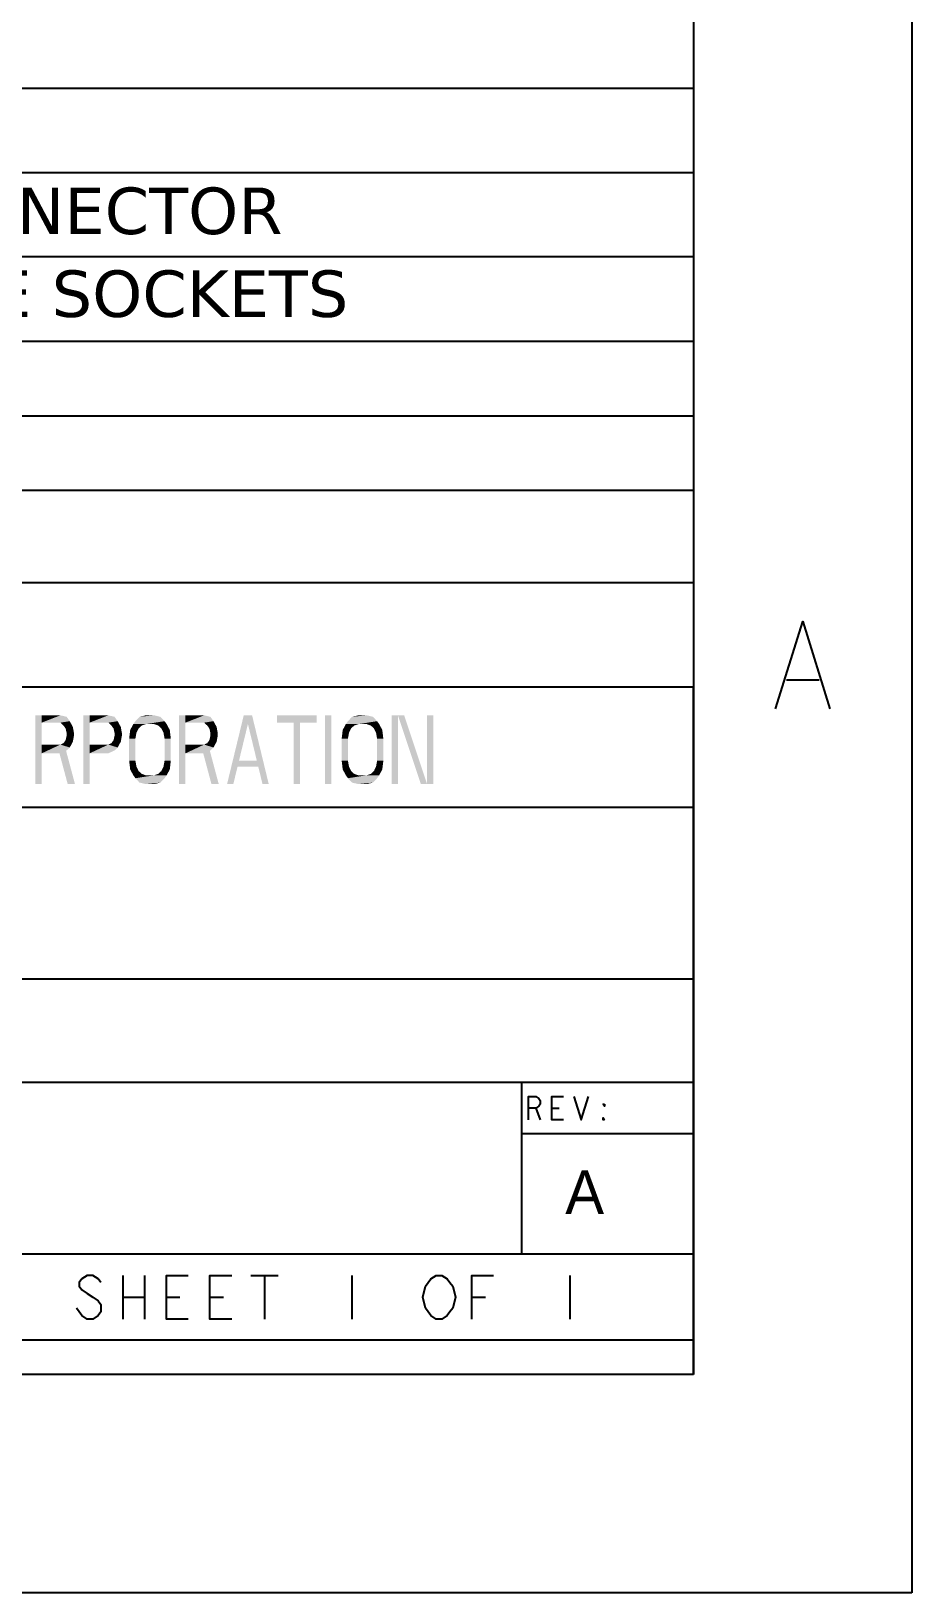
# Model space of a CAD drawing. Extents: x 0 to 22, y 0 to 17.
# Drawn here: x 19.982 to 22, y 0 to 3.577 of the extents above; entities that cross this region are included whole.
import ezdxf

# ---------------------------------------------------------------- set-up
doc = ezdxf.new("R2010")
doc.units = 0
doc.header["$LTSCALE"] = 1.21
doc.header["$MEASUREMENT"] = 0
doc.styles.add('BEC', font='verdana.ttf')
doc.styles.get("Standard").update_dxf_attribs({"font": 'txt', "width": 0.8})

msp = doc.modelspace()

# ---------------------------------------------------------------- linework, layer by layer
at = {"color": 7, "linetype": 'Continuous'}
for p, q in [((21.99996, 17), (21.99996, 0)), ((21.49996, 16.5), (21.49996, 0.5)), ((21.49996, 0.5), (0.5, 0.5)), ((21.99996, 0), (0, 0))]:
    msp.add_line(p, q, dxfattribs=at)
for p, q in [((21.49771, 3.44593), (11.25363, 3.44593)), ((21.49771, 3.25314), (11.25363, 3.25314)), ((21.49962, 3.06034), (11.25555, 3.06034)), ((21.49962, 2.86657), (11.25555, 2.86657)), ((21.49962, 2.69574), (11.25555, 2.69574)), ((21.49962, 2.52491), (11.25555, 2.52491)), ((21.49962, 2.31356), (11.25555, 2.31356))]:
    msp.add_line(p, q)
at = {"color": 2, "linetype": 'Continuous'}
for p, q in [((21.71246, 2.09167), (21.78746, 2.09167)), ((21.49996, 2.0748), (16.99996, 2.0748)), ((21.49996, 0.5), (21.49996, 2.0748)), ((21.49996, 1.79921), (16.99996, 1.79921)), ((21.49996, 1.40551), (16.99996, 1.40551)), ((21.49996, 1.16929), (16.99996, 1.16929)), ((21.10626, 0.77559), (21.10626, 1.16929)), ((21.1384, 1.11024), (21.14845, 1.08342)), ((21.17527, 1.11024), (21.19203, 1.11024)), ((21.49996, 1.05118), (21.10626, 1.05118)), ((21.49996, 0.77559), (16.99996, 0.77559)), ((20.1915, 0.72717), (20.1915, 0.62717)), ((20.2415, 0.72717), (20.2415, 0.62717)), ((20.48525, 0.72717), (20.54775, 0.72717)), ((20.5165, 0.72717), (20.5165, 0.62717)), ((20.7165, 0.72717), (20.7165, 0.62717)), ((21.2165, 0.72717), (21.2165, 0.62717)), ((20.1915, 0.67717), (20.2415, 0.67717)), ((20.2915, 0.67717), (20.32275, 0.67717)), ((20.3915, 0.67717), (20.42275, 0.67717)), ((20.9915, 0.67717), (21.02275, 0.67717)), ((21.49996, 0.57874), (16.99996, 0.57874)), ((21.49996, 0.5), (16.99996, 0.5))]:
    msp.add_line(p, q, dxfattribs=at)
for points in [[(21.68746, 2.025), (21.74996, 2.225), (21.81246, 2.025)], [(21.12164, 1.08342), (21.12164, 1.13705), (21.1384, 1.13705), (21.1451, 1.13258), (21.14845, 1.12811), (21.14845, 1.11917), (21.1451, 1.11471), (21.1384, 1.11024), (21.12164, 1.11024)], [(21.20208, 1.08342), (21.17527, 1.08342), (21.17527, 1.13705), (21.20208, 1.13705)], [(21.22554, 1.13705), (21.2423, 1.08342), (21.25906, 1.13705)], [(21.29593, 1.11917), (21.29593, 1.11471), (21.29258, 1.11917), (21.29593, 1.11917)], [(21.29593, 1.08342), (21.29258, 1.08342), (21.29258, 1.08789), (21.29593, 1.08342)], [(20.1415, 0.7105), (20.13525, 0.71883), (20.12275, 0.72717), (20.11025, 0.72717), (20.09775, 0.71883), (20.0915, 0.7105), (20.0915, 0.70217), (20.09775, 0.69383), (20.11025, 0.6855), (20.12275, 0.67717), (20.13525, 0.66883), (20.1415, 0.6605), (20.1415, 0.64383), (20.13525, 0.6355), (20.12275, 0.62717), (20.11025, 0.62717), (20.09775, 0.6355), (20.0915, 0.64383), (20.08525, 0.65217)], [(20.3415, 0.62717), (20.2915, 0.62717), (20.2915, 0.72717), (20.3415, 0.72717)], [(20.4415, 0.62717), (20.3915, 0.62717), (20.3915, 0.72717), (20.4415, 0.72717)], [(20.9415, 0.64383), (20.93525, 0.6355), (20.92275, 0.62717), (20.91025, 0.62717), (20.89775, 0.6355), (20.8915, 0.64383), (20.88525, 0.65217), (20.879, 0.67717), (20.88525, 0.70217), (20.8915, 0.7105), (20.89775, 0.71883), (20.91025, 0.72717), (20.92275, 0.72717), (20.93525, 0.71883), (20.9415, 0.7105), (20.94775, 0.70217), (20.954, 0.67717), (20.94775, 0.65217), (20.9415, 0.64383)], [(20.9915, 0.62717), (20.9915, 0.72717), (21.0415, 0.72717)]]:
    msp.add_lwpolyline(points, dxfattribs=at)
at = {"color": 7, "linetype": 'Continuous'}
for points in [[(19.99135, 2.01014), (19.99135, 1.85266), (20.00568, 2.01014), (20.00568, 1.85266)], [(20.06298, 2.00679), (20.00568, 1.99338), (20.04866, 2.01014)], [(20.00568, 1.99338), (20.00568, 2.01014), (20.04866, 2.01014)], [(20.07015, 1.99674), (20.00568, 1.99338), (20.06298, 2.00679)], [(20.10119, 2.01014), (20.10119, 1.85266), (20.11551, 2.01014), (20.11551, 1.85266)], [(20.17282, 2.00679), (20.11551, 1.99338), (20.15849, 2.01014)], [(20.11551, 1.99338), (20.11551, 2.01014), (20.15849, 2.01014)], [(20.17998, 1.99674), (20.11551, 1.99338), (20.17282, 2.00679)], [(20.22057, 1.99674), (20.23013, 2.00679), (20.27788, 2.00679)], [(20.27788, 2.00679), (20.28743, 1.99674), (20.22057, 1.99674)], [(20.23013, 2.00679), (20.24445, 2.01014), (20.26355, 2.01014)], [(20.26355, 2.01014), (20.27788, 2.00679), (20.23013, 2.00679)], [(20.32086, 2.01014), (20.32086, 1.85266), (20.33518, 2.01014), (20.33518, 1.85266)], [(20.39249, 2.00679), (20.33518, 1.99338), (20.37816, 2.01014)], [(20.33518, 1.99338), (20.33518, 2.01014), (20.37816, 2.01014)], [(20.39965, 1.99674), (20.33518, 1.99338), (20.39249, 2.00679)], [(20.43069, 1.85266), (20.4689, 2.01014), (20.44502, 1.85266), (20.48322, 2.01014)], [(20.51188, 1.85266), (20.5262, 1.85266), (20.47367, 2.01014), (20.488, 2.01014)], [(20.5453, 2.01014), (20.5453, 1.99338), (20.63604, 2.01014), (20.63604, 1.99338)], [(20.65514, 2.01014), (20.65514, 1.85266), (20.66947, 2.01014), (20.66947, 1.85266)], [(20.70767, 1.99674), (20.71722, 2.00679), (20.76497, 2.00679)], [(20.76497, 2.00679), (20.77453, 1.99674), (20.70767, 1.99674)], [(20.71722, 2.00679), (20.73155, 2.01014), (20.75065, 2.01014)], [(20.75065, 2.01014), (20.76497, 2.00679), (20.71722, 2.00679)], [(20.80795, 2.01014), (20.80795, 1.85266), (20.82228, 2.01014), (20.82228, 1.85266)], [(20.82228, 2.01014), (20.87481, 1.85266), (20.83661, 2.01014), (20.88914, 1.85266)], [(20.88914, 2.01014), (20.88914, 1.85266), (20.90346, 2.01014), (20.90346, 1.85266)], [(20.00568, 1.99338), (20.07015, 1.99674), (20.04866, 1.99338)], [(20.04866, 1.99338), (20.07015, 1.99674), (20.05582, 1.98668)], [(20.07015, 1.99674), (20.07731, 1.98333), (20.05582, 1.98668)], [(20.0606, 1.97998), (20.05582, 1.98668), (20.07731, 1.98333)], [(20.0606, 1.97998), (20.07731, 1.98333), (20.06298, 1.96993)], [(20.07731, 1.98333), (20.0797, 1.96993), (20.06298, 1.96993)], [(20.06298, 1.96323), (20.06298, 1.96993), (20.0797, 1.96993)], [(20.0797, 1.96993), (20.0797, 1.96323), (20.06298, 1.96323)], [(20.11551, 1.99338), (20.17998, 1.99674), (20.15849, 1.99338)], [(20.15849, 1.99338), (20.17998, 1.99674), (20.16566, 1.98668)], [(20.17998, 1.99674), (20.18715, 1.98333), (20.16566, 1.98668)], [(20.17043, 1.97998), (20.16566, 1.98668), (20.18715, 1.98333)], [(20.17043, 1.97998), (20.18715, 1.98333), (20.17282, 1.96993)], [(20.18715, 1.98333), (20.18953, 1.96993), (20.17282, 1.96993)], [(20.17282, 1.96323), (20.17282, 1.96993), (20.18953, 1.96993)], [(20.18953, 1.96993), (20.18953, 1.96323), (20.17282, 1.96323)], [(20.20625, 1.95653), (20.20864, 1.97663), (20.22296, 1.96993)], [(20.22296, 1.96993), (20.22057, 1.95653), (20.20625, 1.95653)], [(20.20864, 1.97663), (20.2158, 1.99003), (20.2349, 1.98668)], [(20.22774, 1.97998), (20.20864, 1.97663), (20.2349, 1.98668)], [(20.22774, 1.97998), (20.22296, 1.96993), (20.20864, 1.97663)], [(20.2158, 1.99003), (20.22057, 1.99674), (20.28743, 1.99674)], [(20.2158, 1.99003), (20.28743, 1.99674), (20.24445, 1.99003)], [(20.24445, 1.99003), (20.2349, 1.98668), (20.2158, 1.99003)], [(20.24445, 1.99003), (20.28743, 1.99674), (20.26355, 1.99003)], [(20.28743, 1.99674), (20.29221, 1.99003), (20.26355, 1.99003)], [(20.2731, 1.98668), (20.26355, 1.99003), (20.29221, 1.99003)], [(20.2731, 1.98668), (20.29221, 1.99003), (20.28027, 1.97998)], [(20.29221, 1.99003), (20.29937, 1.97663), (20.28027, 1.97998)], [(20.28504, 1.96993), (20.28027, 1.97998), (20.29937, 1.97663)], [(20.28504, 1.96993), (20.29937, 1.97663), (20.28743, 1.95653)], [(20.29937, 1.97663), (20.30176, 1.95653), (20.28743, 1.95653)], [(20.33518, 1.99338), (20.39965, 1.99674), (20.37816, 1.99338)], [(20.37816, 1.99338), (20.39965, 1.99674), (20.38533, 1.98668)], [(20.39965, 1.99674), (20.40682, 1.98333), (20.38533, 1.98668)], [(20.3901, 1.97998), (20.38533, 1.98668), (20.40682, 1.98333)], [(20.3901, 1.97998), (20.40682, 1.98333), (20.39249, 1.96993)], [(20.40682, 1.98333), (20.4092, 1.96993), (20.39249, 1.96993)], [(20.39249, 1.96323), (20.39249, 1.96993), (20.4092, 1.96993)], [(20.4092, 1.96993), (20.4092, 1.96323), (20.39249, 1.96323)], [(20.58351, 1.99338), (20.58351, 1.85266), (20.59783, 1.99338), (20.59783, 1.85266)], [(20.69334, 1.95653), (20.69573, 1.97663), (20.71006, 1.96993)], [(20.71006, 1.96993), (20.70767, 1.95653), (20.69334, 1.95653)], [(20.69573, 1.97663), (20.70289, 1.99003), (20.722, 1.98668)], [(20.71483, 1.97998), (20.69573, 1.97663), (20.722, 1.98668)], [(20.71483, 1.97998), (20.71006, 1.96993), (20.69573, 1.97663)], [(20.70289, 1.99003), (20.70767, 1.99674), (20.77453, 1.99674)], [(20.70289, 1.99003), (20.77453, 1.99674), (20.73155, 1.99003)], [(20.73155, 1.99003), (20.722, 1.98668), (20.70289, 1.99003)], [(20.73155, 1.99003), (20.77453, 1.99674), (20.75065, 1.99003)], [(20.77453, 1.99674), (20.7793, 1.99003), (20.75065, 1.99003)], [(20.7602, 1.98668), (20.75065, 1.99003), (20.7793, 1.99003)], [(20.7602, 1.98668), (20.7793, 1.99003), (20.76736, 1.97998)], [(20.7793, 1.99003), (20.78646, 1.97663), (20.76736, 1.97998)], [(20.77214, 1.96993), (20.76736, 1.97998), (20.78646, 1.97663)], [(20.77214, 1.96993), (20.78646, 1.97663), (20.77453, 1.95653)], [(20.78646, 1.97663), (20.78885, 1.95653), (20.77453, 1.95653)], [(20.07015, 1.93642), (20.00568, 1.92302), (20.04866, 1.94312)], [(20.00568, 1.92302), (20.00568, 1.94312), (20.04866, 1.94312)], [(20.06298, 1.92972), (20.00568, 1.92302), (20.07015, 1.93642)], [(20.04388, 1.93307), (20.06537, 1.85266), (20.0606, 1.93307), (20.08209, 1.85266)], [(20.05582, 1.94648), (20.07731, 1.94983), (20.04866, 1.94312)], [(20.07731, 1.94983), (20.07015, 1.93642), (20.04866, 1.94312)], [(20.05582, 1.94648), (20.0606, 1.95318), (20.07731, 1.94983)], [(20.0606, 1.95318), (20.06298, 1.96323), (20.0797, 1.96323)], [(20.0797, 1.96323), (20.07731, 1.94983), (20.0606, 1.95318)], [(20.17998, 1.93642), (20.11551, 1.92302), (20.15849, 1.94312)], [(20.11551, 1.92302), (20.11551, 1.94312), (20.15849, 1.94312)], [(20.17282, 1.92972), (20.11551, 1.92302), (20.17998, 1.93642)], [(20.16566, 1.94648), (20.18715, 1.94983), (20.15849, 1.94312)], [(20.18715, 1.94983), (20.17998, 1.93642), (20.15849, 1.94312)], [(20.16566, 1.94648), (20.17043, 1.95318), (20.18715, 1.94983)], [(20.17043, 1.95318), (20.17282, 1.96323), (20.18953, 1.96323)], [(20.18953, 1.96323), (20.18715, 1.94983), (20.17043, 1.95318)], [(20.20625, 1.90627), (20.20625, 1.95653), (20.22057, 1.95653)], [(20.22057, 1.95653), (20.22057, 1.90627), (20.20625, 1.90627)], [(20.30176, 1.95653), (20.28743, 1.95653), (20.30176, 1.90627), (20.28743, 1.90627)], [(20.39965, 1.93642), (20.33518, 1.92302), (20.37816, 1.94312)], [(20.33518, 1.92302), (20.33518, 1.94312), (20.37816, 1.94312)], [(20.39249, 1.92972), (20.33518, 1.92302), (20.39965, 1.93642)], [(20.37339, 1.93307), (20.39488, 1.85266), (20.3901, 1.93307), (20.41159, 1.85266)], [(20.38533, 1.94648), (20.40682, 1.94983), (20.37816, 1.94312)], [(20.40682, 1.94983), (20.39965, 1.93642), (20.37816, 1.94312)], [(20.38533, 1.94648), (20.3901, 1.95318), (20.40682, 1.94983)], [(20.3901, 1.95318), (20.39249, 1.96323), (20.4092, 1.96323)], [(20.4092, 1.96323), (20.40682, 1.94983), (20.3901, 1.95318)], [(20.69334, 1.90627), (20.69334, 1.95653), (20.70767, 1.95653)], [(20.70767, 1.95653), (20.70767, 1.90627), (20.69334, 1.90627)], [(20.78885, 1.95653), (20.77453, 1.95653), (20.78885, 1.90627), (20.77453, 1.90627)], [(20.06298, 1.92972), (20.04866, 1.92302), (20.00568, 1.92302)], [(20.17282, 1.92972), (20.15849, 1.92302), (20.11551, 1.92302)], [(20.20864, 1.88616), (20.20625, 1.90627), (20.22057, 1.90627)], [(20.22296, 1.89287), (20.20864, 1.88616), (20.22057, 1.90627)], [(20.28504, 1.89287), (20.28743, 1.90627), (20.30176, 1.90627)], [(20.30176, 1.90627), (20.29937, 1.88616), (20.28504, 1.89287)], [(20.39249, 1.92972), (20.37816, 1.92302), (20.33518, 1.92302)], [(20.44979, 1.90627), (20.44979, 1.89287), (20.5071, 1.90627), (20.5071, 1.89287)], [(20.69573, 1.88616), (20.69334, 1.90627), (20.70767, 1.90627)], [(20.71006, 1.89287), (20.69573, 1.88616), (20.70767, 1.90627)], [(20.77214, 1.89287), (20.77453, 1.90627), (20.78885, 1.90627)], [(20.78885, 1.90627), (20.78646, 1.88616), (20.77214, 1.89287)], [(20.22296, 1.89287), (20.22774, 1.88281), (20.20864, 1.88616)], [(20.2158, 1.87276), (20.20864, 1.88616), (20.22774, 1.88281)], [(20.2349, 1.87611), (20.2158, 1.87276), (20.22774, 1.88281)], [(20.2349, 1.87611), (20.24445, 1.87276), (20.2158, 1.87276)], [(20.22057, 1.86606), (20.2158, 1.87276), (20.24445, 1.87276)], [(20.29221, 1.87276), (20.22057, 1.86606), (20.26355, 1.87276)], [(20.26355, 1.87276), (20.22057, 1.86606), (20.24445, 1.87276)], [(20.29221, 1.87276), (20.28743, 1.86606), (20.22057, 1.86606)], [(20.23013, 1.85601), (20.22057, 1.86606), (20.28743, 1.86606)], [(20.28743, 1.86606), (20.27788, 1.85601), (20.23013, 1.85601)], [(20.26355, 1.87276), (20.2731, 1.87611), (20.29221, 1.87276)], [(20.28027, 1.88281), (20.29937, 1.88616), (20.2731, 1.87611)], [(20.29937, 1.88616), (20.29221, 1.87276), (20.2731, 1.87611)], [(20.28027, 1.88281), (20.28504, 1.89287), (20.29937, 1.88616)], [(20.71006, 1.89287), (20.71483, 1.88281), (20.69573, 1.88616)], [(20.70289, 1.87276), (20.69573, 1.88616), (20.71483, 1.88281)], [(20.722, 1.87611), (20.70289, 1.87276), (20.71483, 1.88281)], [(20.722, 1.87611), (20.73155, 1.87276), (20.70289, 1.87276)], [(20.70767, 1.86606), (20.70289, 1.87276), (20.73155, 1.87276)], [(20.7793, 1.87276), (20.70767, 1.86606), (20.75065, 1.87276)], [(20.75065, 1.87276), (20.70767, 1.86606), (20.73155, 1.87276)], [(20.7793, 1.87276), (20.77453, 1.86606), (20.70767, 1.86606)], [(20.71722, 1.85601), (20.70767, 1.86606), (20.77453, 1.86606)], [(20.77453, 1.86606), (20.76497, 1.85601), (20.71722, 1.85601)], [(20.75065, 1.87276), (20.7602, 1.87611), (20.7793, 1.87276)], [(20.76736, 1.88281), (20.78646, 1.88616), (20.7602, 1.87611)], [(20.78646, 1.88616), (20.7793, 1.87276), (20.7602, 1.87611)], [(20.76736, 1.88281), (20.77214, 1.89287), (20.78646, 1.88616)], [(20.24445, 1.85266), (20.23013, 1.85601), (20.27788, 1.85601)], [(20.27788, 1.85601), (20.26355, 1.85266), (20.24445, 1.85266)], [(20.73155, 1.85266), (20.71722, 1.85601), (20.76497, 1.85601)], [(20.76497, 1.85601), (20.75065, 1.85266), (20.73155, 1.85266)]]:
    msp.add_solid(points, dxfattribs=at)

# ---------------------------------------------------------------- texts
at = {"style": 'BEC'}
for s, p in [('9 POSITION TWO PIECE BACKSHELL CONNECTOR ', (16.97953, 3.11275)), ('9 POSITION D-SUB RECEPTACLE, FEMALE SOCKETS', (16.97953, 2.92284))]:
    msp.add_text(s, height=0.1065009, dxfattribs=at).set_placement(p)
msp.add_attdef('A', (21.2056, 0.8674), '-', height=0.1)

doc.saveas('drawing.dxf')
